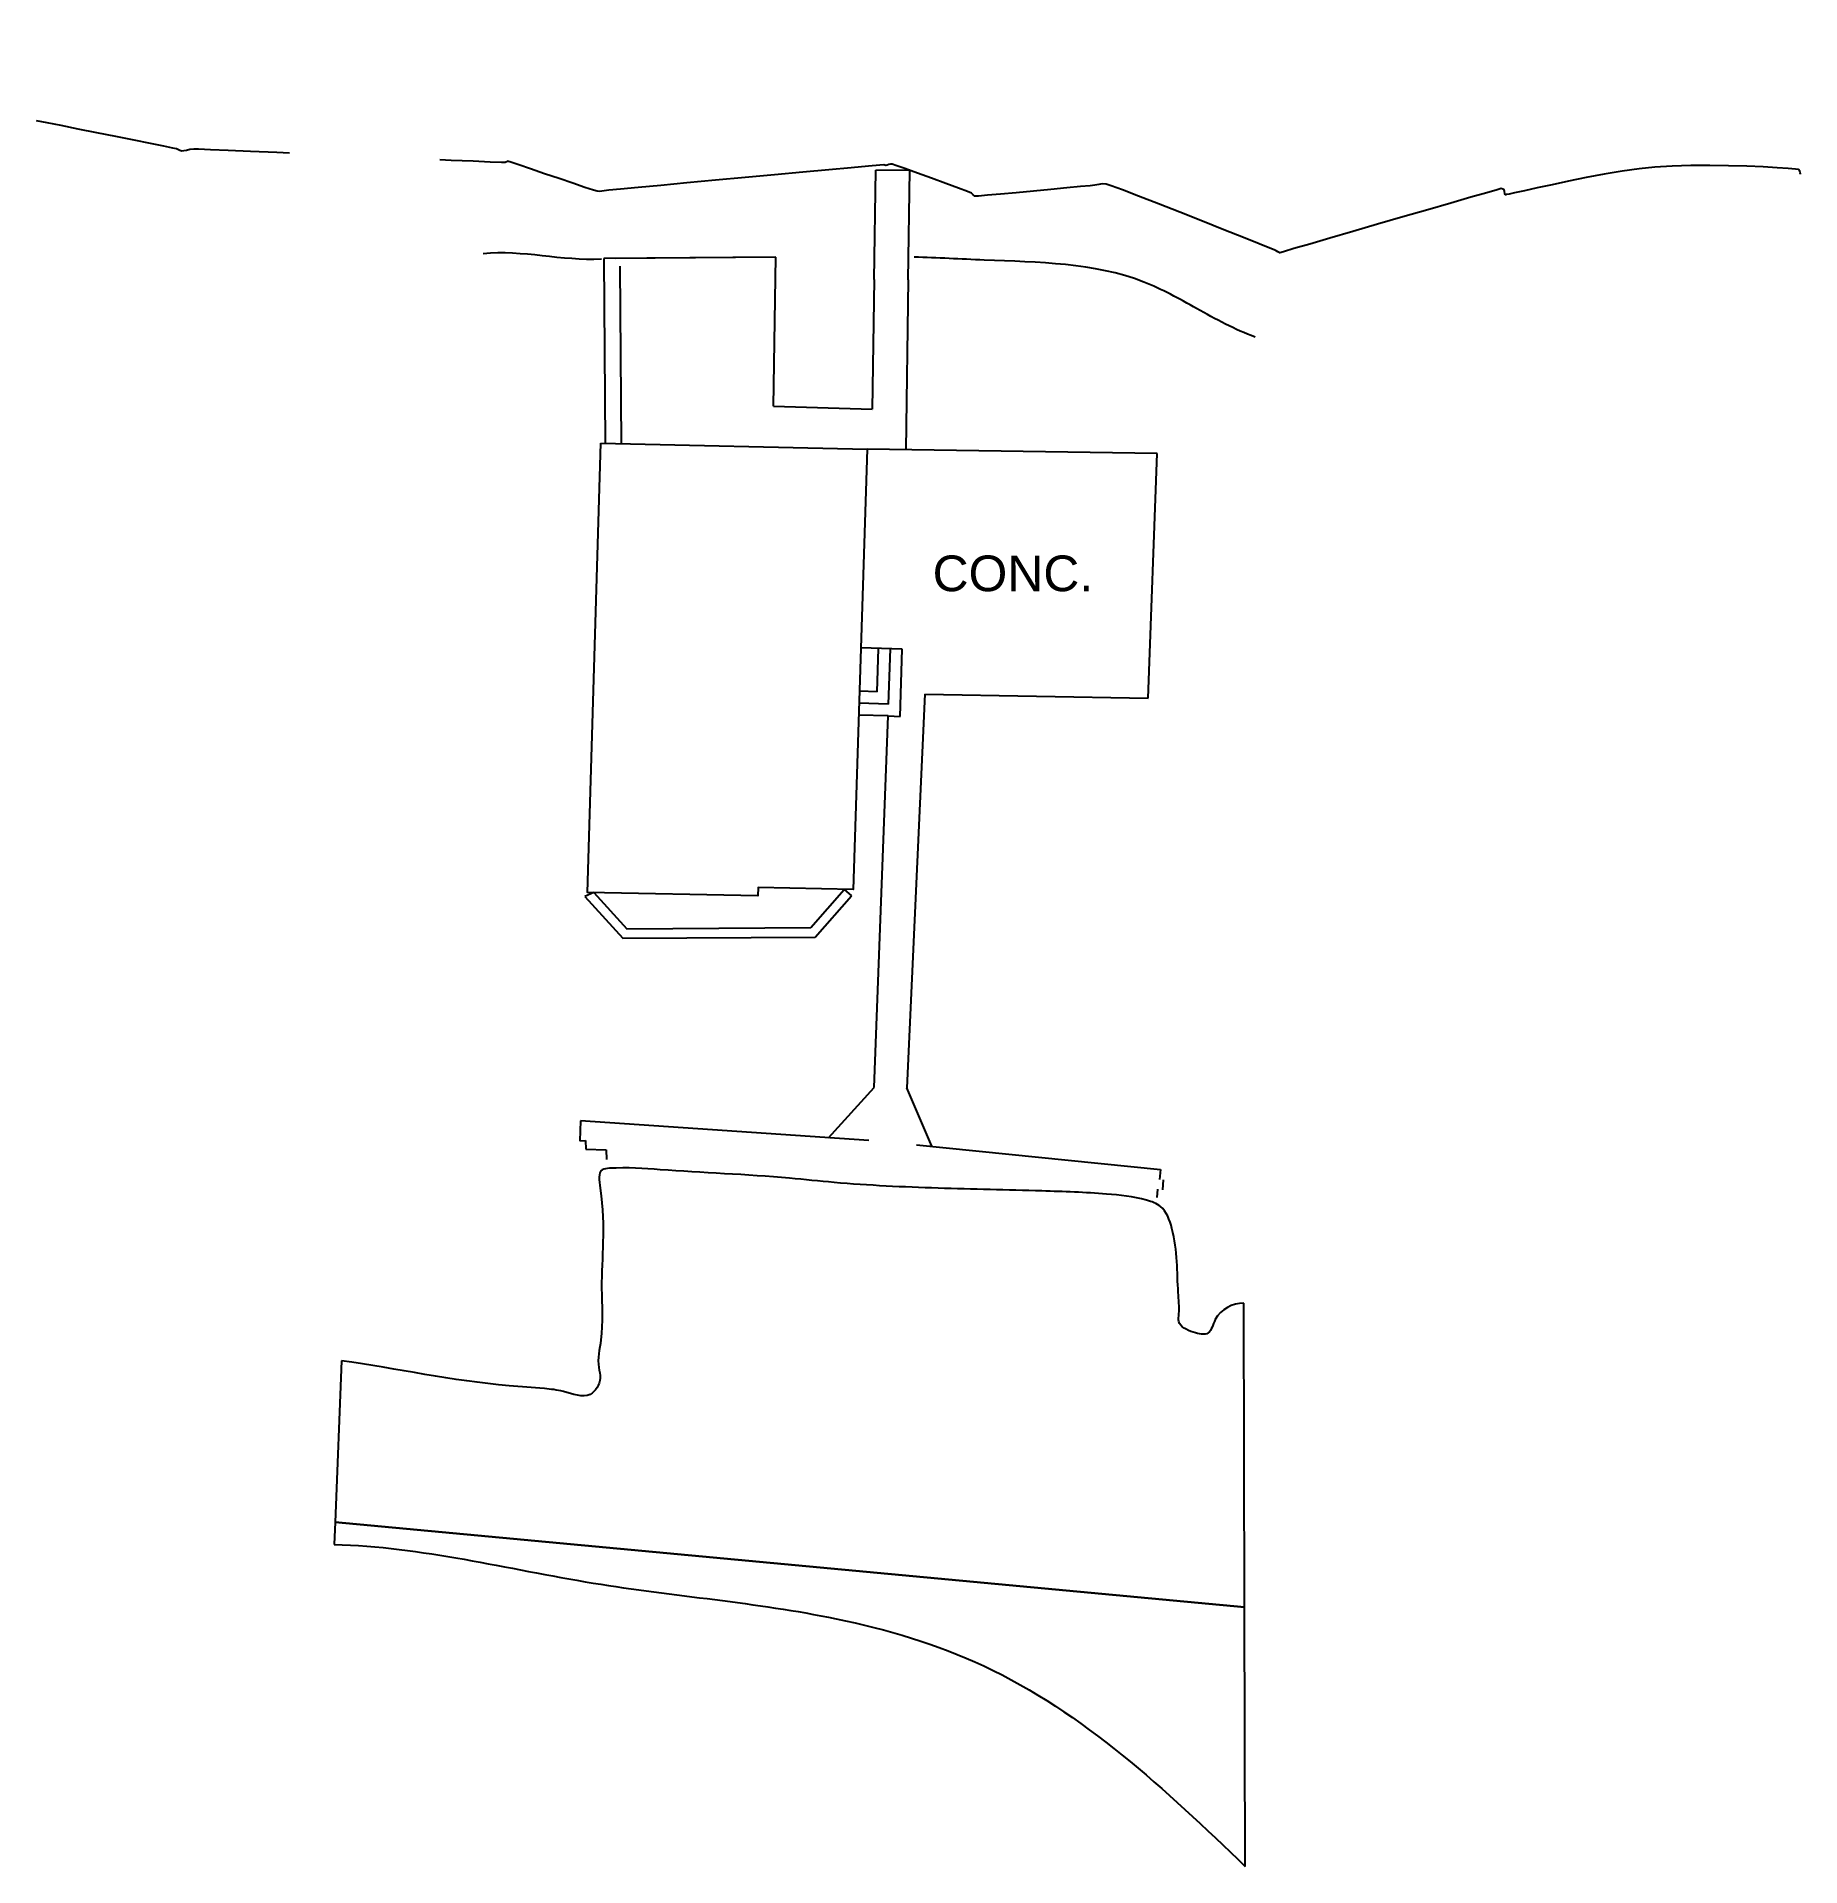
# Model space of a CAD drawing. Header units: feet. Extents: x 856525 to 856673, y 436877 to 437031.
import ezdxf

# ---------------------------------------------------------------- set-up
doc = ezdxf.new("R2010")
doc.units = ezdxf.units.FT
doc.header["$LTSCALE"] = 40
doc.header["$MEASUREMENT"] = 0
for name, color, linetype in [('ohw', 5, 'Continuous'), ('rip rap', 7, 'Continuous'), ('Standard', 7, 'Continuous')]:
    doc.layers.add(name, color=color, linetype=linetype)
doc.styles.add('Style1', font='arial.ttf', dxfattribs={"height": 3})

msp = doc.modelspace()

# ---------------------------------------------------------------- linework, layer by layer
for p, q in [((856595.03, 437010.09), (856595.17, 437019.3)), ((856598.03, 437019.26), (856595.17, 437019.3)), ((856597.89, 437010.06), (856598.03, 437019.26)), ((856586.76, 437011.98), (856572.29, 437011.88)), ((856586.76, 437011.98), (856573.26, 437011.88)), ((856586.55, 436999.46), (856586.76, 437011.98)), ((856572.29, 437011.88), (856572.4, 436996.34)), ((856573.78, 436996.31), (856573.68, 437011.23)), ((856595.03, 437010.09), (856594.87, 436999.19)), ((856597.89, 437010.06), (856597.68, 436995.78)), ((856586.55, 436999.46), (856594.87, 436999.19)), ((856594.44, 436995.83), (856593.25, 436958.81)), ((856597.39, 436979.01), (856593.9, 436979.12)), ((856595.27, 436975.43), (856595.39, 436979.07)), ((856596.24, 436974.39), (856596.39, 436979.04)), ((856597.2, 436973.36), (856597.39, 436979.01)), ((856595.27, 436975.43), (856593.79, 436975.47)), ((856596.2, 436973.4), (856593.72, 436973.47)), ((856596.24, 436974.39), (856593.75, 436974.47)), ((856596.2, 436973.4), (856597.2, 436973.36)), ((856571.46, 436958.56), (856570.69, 436958.22)), ((856570.69, 436958.22), (856573.89, 436954.71)), ((856571.46, 436958.56), (856574.24, 436955.51)), ((856589.71, 436955.61), (856592.51, 436958.8)), ((856590.07, 436954.81), (856593.11, 436958.28)), ((856592.51, 436958.8), (856593.11, 436958.28)), ((856574.24, 436955.51), (856589.71, 436955.61)), ((856573.89, 436954.71), (856590.07, 436954.81)), ((856570.33, 436939.34), (856570.29, 436937.67)), ((856594.57, 436937.7), (856570.33, 436939.34)), ((856570.29, 436937.67), (856570.76, 436937.7)), ((856570.76, 436937.7), (856570.79, 436936.96)), ((856570.79, 436936.96), (856572.48, 436936.92)), ((856572.48, 436936.92), (856572.51, 436936.09)), ((856598.6, 436937.33), (856619.09, 436935.27)), ((856619.09, 436935.27), (856619.02, 436934.43)), ((856618.81, 436932.9), (856618.87, 436933.6)), ((856619.29, 436933.56), (856619.35, 436934.39))]:
    msp.add_line(p, q)
at = {"color": 252}
for p, q in [((856618.81, 436995.47), (856594.44, 436995.83)), ((856618.07, 436974.89), (856618.81, 436995.47)), ((856599.3, 436975.23), (856597.76, 436942.12)), ((856599.3, 436975.23), (856618.07, 436974.89)), ((856595.03, 436942.15), (856596.2, 436973.4)), ((856591.18, 436937.93), (856595.03, 436942.15)), ((856599.87, 436937.22), (856597.76, 436942.12))]:
    msp.add_line(p, q, dxfattribs=at)
msp.add_lwpolyline([(856572.05, 436996.35), (856594.44, 436995.83), (856593.25, 436958.81), (856585.28, 436958.98), (856585.26, 436958.26), (856570.92, 436958.56)], close=True)
at = {"layer": 'ohw', "color": 5, "elevation": 843.5, "flags": 128}
for points in [[(856545.86, 437020.73), (856544.79, 437020.77), (856542.6, 437020.87), (856540.71, 437020.95), (856539.22, 437021.01), (856538.23, 437021.05), (856537.82, 437021.06), (856537.5, 437021.02), (856537.22, 437020.96), (856536.99, 437020.91), (856536.81, 437020.9), (856536.65, 437020.94), (856536.53, 437021.01), (856536.38, 437021.08), (856536.06, 437021.15), (856535.29, 437021.31), (856534.18, 437021.53), (856532.8, 437021.81), (856531.27, 437022.12), (856529.67, 437022.44), (856528.11, 437022.75), (856526.68, 437023.04), (856525.48, 437023.28), (856524.61, 437023.45)], [(856672.9, 437018.96), (856672.9, 437018.99), (856672.88, 437019.06), (856672.85, 437019.2), (856672.75, 437019.35), (856672.5, 437019.39), (856671.89, 437019.44), (856670.95, 437019.5), (856669.77, 437019.57), (856668.39, 437019.63), (856666.87, 437019.67), (856665.28, 437019.69), (856663.68, 437019.68), (856662.12, 437019.64), (856660.67, 437019.55), (856659.35, 437019.41), (856657.91, 437019.2), (856656.41, 437018.95), (856654.9, 437018.67), (856653.42, 437018.37), (856652.03, 437018.07), (856650.78, 437017.8), (856649.71, 437017.56), (856648.88, 437017.38), (856648.41, 437017.28), (856648.2, 437017.24), (856648.13, 437017.23), (856648.11, 437017.23), (856648.08, 437017.26), (856648.05, 437017.34), (856648.02, 437017.49), (856647.99, 437017.64), (856647.88, 437017.71), (856647.75, 437017.74), (856647.42, 437017.65), (856646.54, 437017.4), (856645.2, 437017.02), (856643.52, 437016.53), (856641.58, 437015.97), (856639.49, 437015.36), (856637.35, 437014.74), (856635.26, 437014.13), (856633.33, 437013.57), (856631.65, 437013.08), (856630.32, 437012.7), (856629.45, 437012.44), (856629.13, 437012.35), (856629.05, 437012.41), (856628.98, 437012.44), (856628.84, 437012.52), (856628.66, 437012.6), (856628.3, 437012.74), (856627.4, 437013.1), (856626.07, 437013.63), (856624.44, 437014.28), (856622.63, 437015), (856620.74, 437015.75), (856618.92, 437016.46), (856617.26, 437017.11), (856615.9, 437017.64), (856614.95, 437017.99), (856614.53, 437018.13), (856614.19, 437018.14), (856613.92, 437018.09), (856613.57, 437018.03), (856613.18, 437017.99), (856612.37, 437017.91), (856611.23, 437017.8), (856609.88, 437017.67), (856608.43, 437017.53), (856606.98, 437017.39), (856605.65, 437017.27), (856604.56, 437017.18), (856603.8, 437017.12), (856603.49, 437017.1), (856603.34, 437017.22), (856603.2, 437017.36), (856602.87, 437017.49), (856602.11, 437017.78), (856601.06, 437018.17), (856599.86, 437018.61), (856598.66, 437019.05), (856597.61, 437019.43), (856596.86, 437019.7), (856596.55, 437019.81), (856596.41, 437019.8), (856596.27, 437019.77), (856596.11, 437019.72), (856596, 437019.68), (856595.93, 437019.71), (856595.85, 437019.74), (856595.51, 437019.71), (856594.55, 437019.63), (856593.09, 437019.49), (856591.22, 437019.32), (856589.04, 437019.12), (856586.65, 437018.9), (856584.17, 437018.67), (856581.68, 437018.44), (856579.28, 437018.22), (856577.09, 437018.01), (856575.19, 437017.84), (856573.7, 437017.7), (856572.71, 437017.61), (856572.32, 437017.57), (856572.12, 437017.54), (856571.95, 437017.51), (856571.75, 437017.52), (856571.43, 437017.61), (856570.71, 437017.85), (856569.7, 437018.19), (856568.53, 437018.58), (856567.3, 437019), (856566.14, 437019.4), (856565.15, 437019.73), (856564.47, 437019.96), (856564.21, 437020.04), (856564.11, 437019.99), (856564.01, 437019.93), (856563.68, 437019.94), (856562.74, 437019.98), (856561.31, 437020.04), (856559.46, 437020.12), (856558.51, 437020.16)]]:
    msp.add_lwpolyline(points, dxfattribs=at)
at = {"layer": 'rip rap'}
for points, start_tangent, end_tangent in [([(856572.09, 437011.81), (856562.15, 437012.26)], (-0.99857, -0.053469), (-0.994733, -0.1025)), ([(856627.06, 437005.26), (856622.14, 437007.66), (856617.69, 437009.89), (856604.28, 437011.73), (856598.38, 437011.98)], (-0.94184, 0.336063), (-0.99967, 0.025695))]:
    msp.add_spline(points, degree=3, dxfattribs=dict(at, start_tangent=start_tangent, end_tangent=end_tangent))
at = {"layer": 'Standard'}
for points in [[(856626.17, 436898.46), (856626.1, 436924.03)], [(856550.24, 436919.18), (856549.7, 436905.61)], [(856549.7, 436905.61), (856549.62, 436903.72)], [(856549.7, 436905.61), (856626.17, 436898.46)], [(856626.17, 436898.46), (856549.7, 436905.61)], [(856626.23, 436876.66), (856626.17, 436898.46)]]:
    msp.add_lwpolyline(points, dxfattribs=at)
for points, knots in [([(856626.1, 436924.03), (856625.18, 436923.99), (856623.69, 436923.34), (856623.32, 436921.21), (856621.74, 436921.54), (856620.53, 436922.14), (856620.72, 436923.53), (856620.54, 436925.16), (856620.52, 436927.61), (856620.22, 436930.02), (856619.47, 436932.18), (856617.23, 436932.94), (856613.91, 436933.29), (856608.03, 436933.51), (856600.4, 436933.65), (856593.31, 436933.97), (856585.57, 436934.8), (856579.08, 436935.04), (856574.13, 436935.47), (856571.74, 436935.28), (856572.54, 436930.64), (856571.9, 436926.78), (856572.3, 436921.59), (856571.68, 436919.07), (856572.16, 436917.5), (856571.1, 436915.75), (856569.07, 436916.66), (856566.87, 436916.88), (856560.53, 436917.28), (856554.94, 436918.51), (856550.24, 436919.18)], [0, 0, 0, 0, 2.773689, 4.048208, 5.296661, 6.801052, 7.453946, 9.235558, 11.849831, 14.670272, 16.74108, 18.029938, 21.429772, 26.874917, 35.607438, 44.365922, 48.123959, 59.026996, 63.304213, 63.909793, 65.463246, 73.892353, 78.236333, 80.557984, 81.456182, 83.054547, 85.323552, 86.944378, 89.922998, 104.168134, 104.168134, 104.168134, 104.168134]), ([(856549.62, 436903.72), (856556.96, 436903.55), (856570.88, 436899.9), (856589.4, 436898.57), (856609.3, 436892.7), (856619.57, 436883.05), (856626.23, 436876.66)], [0, 0, 0, 0, 22.017508, 42.656151, 55.693658, 83.408899, 83.408899, 83.408899, 83.408899])]:
    msp.add_open_spline(points, degree=3, knots=knots, dxfattribs=at)

# ---------------------------------------------------------------- texts
at = {"insert": (856606.69, 436986.89), "char_height": 3, "attachment_point": 2, "style": 'Style1'}
msp.add_mtext('CONC.', dxfattribs=at)
at = {"layer": 'Standard', "insert": (856583.23, 437030.53), "char_height": 7.2, "attachment_point": 1}
msp.add_mtext('\\A1;', dxfattribs=at)

doc.saveas('drawing.dxf')
